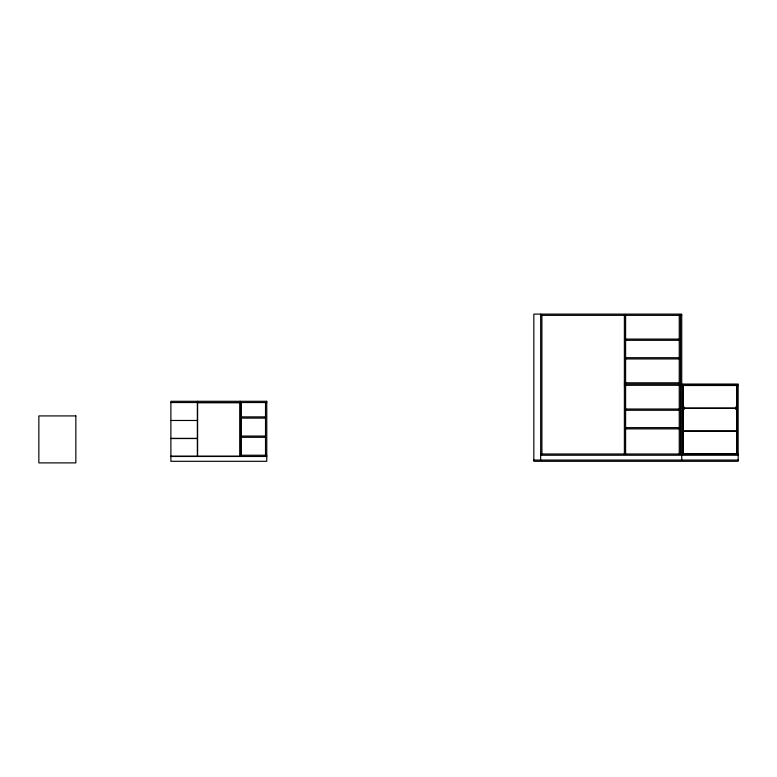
<?xml version="1.0" encoding="UTF-8"?>
<svg xmlns="http://www.w3.org/2000/svg" width="777" height="777" viewBox="0 0 777 777"><rect width="100%" height="100%" fill="white"/><g stroke="black" fill="none" stroke-linecap="round" stroke-linejoin="round"><path stroke-width="1.17" d="M540.666 315.345L681.73 315.345M625.611 339.083L679.244 339.083M625.611 340.316L679.244 340.316M625.611 357.702L679.244 357.702M625.611 358.945L679.244 358.945M624.378 382.808L680.487 382.808M624.378 384.052L680.487 384.052M681.73 384.052L738.15 384.052L738.15 461.305L533.838 461.305L533.838 314.112L681.73 314.112L681.73 460.062M624.378 385.295L680.487 385.295M681.73 385.295L738.15 385.295M170.882 402.535L266.764 402.535M240.161 402.671L197.62 402.671L197.62 456.196L240.161 456.196M625.611 409.023L679.244 409.023M625.611 410.266L679.244 410.266M241.385 416.88L265.52 416.88M241.385 418.123L265.52 418.123M171.027 420.474L197.348 420.474M625.611 427.641L679.244 427.641M625.611 428.885L679.244 428.885M241.385 436.062L265.52 436.062M241.385 437.305L265.52 437.305M171.027 438.403L197.348 438.403M171.027 438.539L197.348 438.539M540.666 453.991L738.15 453.991M266.764 455.235L240.142 455.235L240.142 401.291M540.666 455.235L738.15 455.235M171.027 456.196L197.348 456.196L197.348 402.535M170.882 456.478L266.764 456.478M533.838 460.062L738.15 460.062M736.907 385.295L736.907 453.991M735.664 406.973L735.664 409.382M684.207 406.973L684.207 409.382M682.973 385.295L682.973 453.991M680.487 315.345L680.487 453.991M679.244 315.345L679.244 382.808M679.244 385.295L679.244 453.991M625.611 315.345L625.611 382.808M625.611 385.295L625.611 453.991M624.378 315.345L624.378 453.991M541.909 315.345L541.909 453.991M540.666 314.112L540.666 460.062M265.52 402.535L265.52 455.235M241.385 402.535L241.385 455.235M240.161 402.535L240.161 456.478M197.484 401.291L197.484 402.535M736.771 385.499L683.109 385.499L683.109 408.051L736.771 408.051L736.771 385.499M266.764 401.291L170.882 401.291L170.882 461.305L266.764 461.305L266.764 401.291M736.771 408.401L683.109 408.401L683.109 430.953L736.771 430.953L736.771 408.401M75.845 415.918L38.85 415.918L38.85 462.888L75.845 462.888L75.845 415.918M736.771 431.303L683.109 431.303L683.109 453.855L736.771 453.855L736.771 431.303"/></g></svg>
